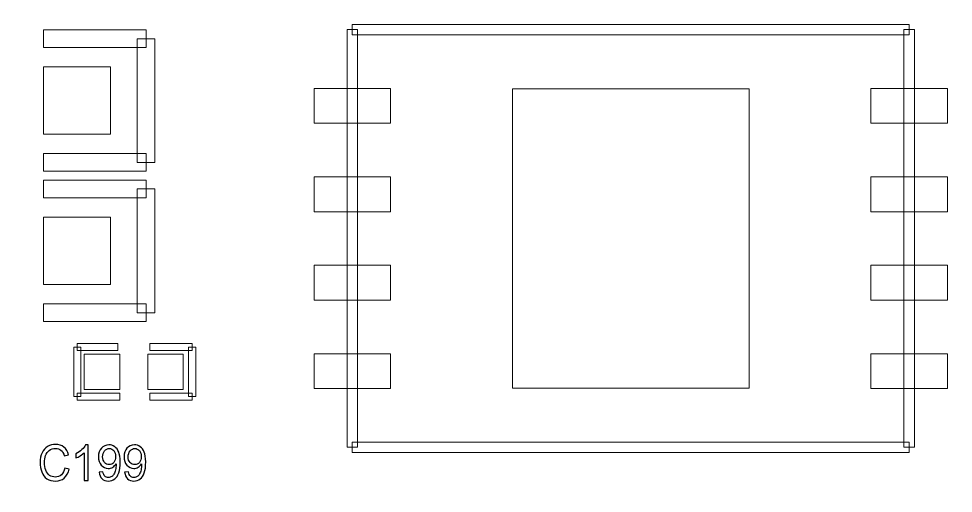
# Model space of a CAD drawing. Header units: millimetres. Extents: x -86 to 67, y -55 to 52.
# Drawn here: x 0.47 to 13.89, y 7.04 to 13.86 of the extents above; entities that cross this region are included whole.
import ezdxf

# ---------------------------------------------------------------- set-up
doc = ezdxf.new("R2010")
doc.units = ezdxf.units.MM
doc.header["$MEASUREMENT"] = 0
for name, color, linetype in [('BG_OUTLINE', 7, 'Continuous'), ('PG_SILKSCREEN_TOP', 7, 'Continuous'), ('PIN_TOP', 7, 'Continuous'), ('RD_SILKSCREEN_TOP', 7, 'Continuous')]:
    doc.layers.add(name, color=color, linetype=linetype)

msp = doc.modelspace()

# ---------------------------------------------------------------- linework, layer by layer
at = {"layer": 'BG_OUTLINE', "color": 3, "lineweight": 9}
msp.add_open_spline([(-60.0926, 34.7331), (-60.0926, 34.7331), (63.7724, 34.7331), (63.7724, 34.7331), (63.7724, 34.7331), (64.585, 34.7336), (65.3646, 34.4113), (65.9396, 33.837), (65.9396, 33.837), (66.5146, 33.2627), (66.8379, 32.4797), (66.8384, 31.667), (66.8384, 31.667), (66.8384, 31.667), (66.8412, -52.28), (66.8412, -52.28), (66.8412, -52.28), (66.8412, -52.28), (66.8384, -52.1933), (66.8384, -52.1933), (66.8384, -52.1933), (66.8389, -53.006), (66.5166, -53.7856), (65.9424, -54.3606), (65.9424, -54.3606), (65.3681, -54.9356), (64.585, -55.2589), (63.7724, -55.2594), (63.7724, -55.2594), (63.7724, -55.2594), (-60.1869, -55.2594), (-60.1869, -55.2594), (-60.1869, -55.2594), (-60.1869, -55.2594), (-60.0853, -55.2518), (-60.0853, -55.2518), (-60.0853, -55.2518), (-60.8979, -55.2523), (-61.6775, -54.9299), (-62.2525, -54.3557), (-62.2525, -54.3557), (-62.8275, -53.7814), (-63.1508, -52.9984), (-63.1513, -52.1857), (-63.1513, -52.1857), (-63.1513, -52.1857), (-63.1587, 31.667), (-63.1587, 31.667), (-63.1587, 31.667), (-63.1592, 32.4797), (-62.8369, 33.2593), (-62.2626, 33.8343), (-62.2626, 33.8343), (-61.6883, 34.4093), (-60.9053, 34.7326), (-60.0926, 34.7331)], degree=3, knots=[0, 0, 0, 0, 0.0714286, 0.0714286, 0.0714286, 0.0714286, 0.1428571, 0.1428571, 0.1428571, 0.1428571, 0.2142857, 0.2142857, 0.2142857, 0.2142857, 0.2857143, 0.2857143, 0.2857143, 0.2857143, 0.3571429, 0.3571429, 0.3571429, 0.3571429, 0.4285714, 0.4285714, 0.4285714, 0.4285714, 0.5, 0.5, 0.5, 0.5, 0.5714286, 0.5714286, 0.5714286, 0.5714286, 0.6428571, 0.6428571, 0.6428571, 0.6428571, 0.7142857, 0.7142857, 0.7142857, 0.7142857, 0.7857143, 0.7857143, 0.7857143, 0.7857143, 0.8571429, 0.8571429, 0.8571429, 0.8571429, 0.9285714, 0.9285714, 0.9285714, 0.9285714, 1, 1, 1, 1], dxfattribs=at)
at = {"layer": 'PG_SILKSCREEN_TOP', "color": 6, "lineweight": 9}
for points in [[(2.2971, 13.7016), (2.2971, 13.7016), (2.2971, 13.4476), (2.2971, 13.4476), (2.2971, 13.4476), (2.2971, 13.4476), (0.8239, 13.4476), (0.8239, 13.4476), (0.8239, 13.4476), (0.8239, 13.4476), (0.8239, 13.7016), (0.8239, 13.7016), (0.8239, 13.7016), (0.8239, 13.7016), (2.2971, 13.7016), (2.2971, 13.7016)], [(5.1843, 13.7044), (5.1843, 13.7044), (5.3367, 13.7044), (5.3367, 13.7044), (5.3367, 13.7044), (5.3367, 13.7044), (5.3367, 7.7044), (5.3367, 7.7044), (5.3367, 7.7044), (5.3367, 7.7044), (5.1843, 7.7044), (5.1843, 7.7044), (5.1843, 7.7044), (5.1843, 7.7044), (5.1843, 13.7044), (5.1843, 13.7044)], [(13.2605, 13.7806), (13.2605, 13.7806), (13.2605, 13.6282), (13.2605, 13.6282), (13.2605, 13.6282), (13.2605, 13.6282), (5.2605, 13.6282), (5.2605, 13.6282), (5.2605, 13.6282), (5.2605, 13.6282), (5.2605, 13.7806), (5.2605, 13.7806), (5.2605, 13.7806), (5.2605, 13.7806), (13.2605, 13.7806), (13.2605, 13.7806)], [(13.3367, 7.7044), (13.3367, 7.7044), (13.1843, 7.7044), (13.1843, 7.7044), (13.1843, 7.7044), (13.1843, 7.7044), (13.1843, 13.7044), (13.1843, 13.7044), (13.1843, 13.7044), (13.1843, 13.7044), (13.3367, 13.7044), (13.3367, 13.7044), (13.3367, 13.7044), (13.3367, 13.7044), (13.3367, 7.7044), (13.3367, 7.7044)], [(2.4241, 11.7966), (2.4241, 11.7966), (2.1701, 11.7966), (2.1701, 11.7966), (2.1701, 11.7966), (2.1701, 11.7966), (2.1701, 13.5746), (2.1701, 13.5746), (2.1701, 13.5746), (2.1701, 13.5746), (2.4241, 13.5746), (2.4241, 13.5746), (2.4241, 13.5746), (2.4241, 13.5746), (2.4241, 11.7966), (2.4241, 11.7966)], [(0.8239, 11.6696), (0.8239, 11.6696), (0.8239, 11.9236), (0.8239, 11.9236), (0.8239, 11.9236), (0.8239, 11.9236), (2.2971, 11.9236), (2.2971, 11.9236), (2.2971, 11.9236), (2.2971, 11.9236), (2.2971, 11.6696), (2.2971, 11.6696), (2.2971, 11.6696), (2.2971, 11.6696), (0.8239, 11.6696), (0.8239, 11.6696)], [(2.2971, 11.5426), (2.2971, 11.5426), (2.2971, 11.2886), (2.2971, 11.2886), (2.2971, 11.2886), (2.2971, 11.2886), (0.8239, 11.2886), (0.8239, 11.2886), (0.8239, 11.2886), (0.8239, 11.2886), (0.8239, 11.5426), (0.8239, 11.5426), (0.8239, 11.5426), (0.8239, 11.5426), (2.2971, 11.5426), (2.2971, 11.5426)], [(2.4241, 9.6376), (2.4241, 9.6376), (2.1701, 9.6376), (2.1701, 9.6376), (2.1701, 9.6376), (2.1701, 9.6376), (2.1701, 11.4156), (2.1701, 11.4156), (2.1701, 11.4156), (2.1701, 11.4156), (2.4241, 11.4156), (2.4241, 11.4156), (2.4241, 11.4156), (2.4241, 11.4156), (2.4241, 9.6376), (2.4241, 9.6376)], [(0.8239, 9.5106), (0.8239, 9.5106), (0.8239, 9.7646), (0.8239, 9.7646), (0.8239, 9.7646), (0.8239, 9.7646), (2.2971, 9.7646), (2.2971, 9.7646), (2.2971, 9.7646), (2.2971, 9.7646), (2.2971, 9.5106), (2.2971, 9.5106), (2.2971, 9.5106), (2.2971, 9.5106), (0.8239, 9.5106), (0.8239, 9.5106)], [(1.3599, 8.4337), (1.3599, 8.4337), (1.2583, 8.4337), (1.2583, 8.4337), (1.2583, 8.4337), (1.2583, 8.4337), (1.2583, 9.1449), (1.2583, 9.1449), (1.2583, 9.1449), (1.2583, 9.1449), (1.3599, 9.1449), (1.3599, 9.1449), (1.3599, 9.1449), (1.3599, 9.1449), (1.3599, 8.4337), (1.3599, 8.4337)], [(1.3091, 9.0941), (1.3091, 9.0941), (1.3091, 9.1957), (1.3091, 9.1957), (1.3091, 9.1957), (1.3091, 9.1957), (1.8933, 9.1957), (1.8933, 9.1957), (1.8933, 9.1957), (1.8933, 9.1957), (1.8933, 9.0941), (1.8933, 9.0941), (1.8933, 9.0941), (1.8933, 9.0941), (1.3091, 9.0941), (1.3091, 9.0941)], [(2.9601, 9.1957), (2.9601, 9.1957), (2.9601, 9.0941), (2.9601, 9.0941), (2.9601, 9.0941), (2.9601, 9.0941), (2.3505, 9.0941), (2.3505, 9.0941), (2.3505, 9.0941), (2.3505, 9.0941), (2.3505, 9.1957), (2.3505, 9.1957), (2.3505, 9.1957), (2.3505, 9.1957), (2.9601, 9.1957), (2.9601, 9.1957)], [(3.0109, 8.4337), (3.0109, 8.4337), (2.9093, 8.4337), (2.9093, 8.4337), (2.9093, 8.4337), (2.9093, 8.4337), (2.9093, 9.1449), (2.9093, 9.1449), (2.9093, 9.1449), (2.9093, 9.1449), (3.0109, 9.1449), (3.0109, 9.1449), (3.0109, 9.1449), (3.0109, 9.1449), (3.0109, 8.4337), (3.0109, 8.4337)], [(1.9187, 8.4845), (1.9187, 8.4845), (1.9187, 8.3829), (1.9187, 8.3829), (1.9187, 8.3829), (1.9187, 8.3829), (1.3091, 8.3829), (1.3091, 8.3829), (1.3091, 8.3829), (1.3091, 8.3829), (1.3091, 8.4845), (1.3091, 8.4845), (1.3091, 8.4845), (1.3091, 8.4845), (1.9187, 8.4845), (1.9187, 8.4845)], [(2.9601, 8.4845), (2.9601, 8.4845), (2.9601, 8.3829), (2.9601, 8.3829), (2.9601, 8.3829), (2.9601, 8.3829), (2.3505, 8.3829), (2.3505, 8.3829), (2.3505, 8.3829), (2.3505, 8.3829), (2.3505, 8.4845), (2.3505, 8.4845), (2.3505, 8.4845), (2.3505, 8.4845), (2.9601, 8.4845), (2.9601, 8.4845)], [(5.2605, 7.6282), (5.2605, 7.6282), (5.2605, 7.7806), (5.2605, 7.7806), (5.2605, 7.7806), (5.2605, 7.7806), (13.2605, 7.7806), (13.2605, 7.7806), (13.2605, 7.7806), (13.2605, 7.7806), (13.2605, 7.6282), (13.2605, 7.6282), (13.2605, 7.6282), (13.2605, 7.6282), (5.2605, 7.6282), (5.2605, 7.6282)]]:
    msp.add_open_spline(points, degree=3, knots=[0, 0, 0, 0, 0.25, 0.25, 0.25, 0.25, 0.5, 0.5, 0.5, 0.5, 0.75, 0.75, 0.75, 0.75, 1, 1, 1, 1], dxfattribs=at)
at = {"layer": 'PIN_TOP', "lineweight": 9}
for points in [[(1.7891, 13.1682), (1.7891, 13.1682), (1.7891, 12.203), (1.7891, 12.203), (1.7891, 12.203), (1.7891, 12.203), (0.8239, 12.203), (0.8239, 12.203), (0.8239, 12.203), (0.8239, 12.203), (0.8239, 13.1682), (0.8239, 13.1682), (0.8239, 13.1682), (0.8239, 13.1682), (1.7891, 13.1682), (1.7891, 13.1682)], [(5.8106, 12.8594), (5.8106, 12.8594), (5.8106, 12.3595), (5.8106, 12.3595), (5.8106, 12.3595), (5.8106, 12.3595), (4.7105, 12.3595), (4.7105, 12.3595), (4.7105, 12.3595), (4.7105, 12.3595), (4.7105, 12.8594), (4.7105, 12.8594), (4.7105, 12.8594), (4.7105, 12.8594), (5.8106, 12.8594), (5.8106, 12.8594)], [(10.9606, 12.8544), (10.9606, 12.8544), (10.9606, 8.5544), (10.9606, 8.5544), (10.9606, 8.5544), (10.9606, 8.5544), (7.5605, 8.5544), (7.5605, 8.5544), (7.5605, 8.5544), (7.5605, 8.5544), (7.5605, 12.8544), (7.5605, 12.8544), (7.5605, 12.8544), (7.5605, 12.8544), (10.9606, 12.8544), (10.9606, 12.8544)], [(13.8106, 12.8594), (13.8106, 12.8594), (13.8106, 12.3595), (13.8106, 12.3595), (13.8106, 12.3595), (13.8106, 12.3595), (12.7105, 12.3595), (12.7105, 12.3595), (12.7105, 12.3595), (12.7105, 12.3595), (12.7105, 12.8594), (12.7105, 12.8594), (12.7105, 12.8594), (12.7105, 12.8594), (13.8106, 12.8594), (13.8106, 12.8594)], [(5.8106, 11.5894), (5.8106, 11.5894), (5.8106, 11.0895), (5.8106, 11.0895), (5.8106, 11.0895), (5.8106, 11.0895), (4.7105, 11.0895), (4.7105, 11.0895), (4.7105, 11.0895), (4.7105, 11.0895), (4.7105, 11.5894), (4.7105, 11.5894), (4.7105, 11.5894), (4.7105, 11.5894), (5.8106, 11.5894), (5.8106, 11.5894)], [(13.8106, 11.5894), (13.8106, 11.5894), (13.8106, 11.0895), (13.8106, 11.0895), (13.8106, 11.0895), (13.8106, 11.0895), (12.7105, 11.0895), (12.7105, 11.0895), (12.7105, 11.0895), (12.7105, 11.0895), (12.7105, 11.5894), (12.7105, 11.5894), (12.7105, 11.5894), (12.7105, 11.5894), (13.8106, 11.5894), (13.8106, 11.5894)], [(1.7891, 11.0092), (1.7891, 11.0092), (1.7891, 10.044), (1.7891, 10.044), (1.7891, 10.044), (1.7891, 10.044), (0.8239, 10.044), (0.8239, 10.044), (0.8239, 10.044), (0.8239, 10.044), (0.8239, 11.0092), (0.8239, 11.0092), (0.8239, 11.0092), (0.8239, 11.0092), (1.7891, 11.0092), (1.7891, 11.0092)], [(5.8106, 10.3194), (5.8106, 10.3194), (5.8106, 9.8195), (5.8106, 9.8195), (5.8106, 9.8195), (5.8106, 9.8195), (4.7105, 9.8195), (4.7105, 9.8195), (4.7105, 9.8195), (4.7105, 9.8195), (4.7105, 10.3194), (4.7105, 10.3194), (4.7105, 10.3194), (4.7105, 10.3194), (5.8106, 10.3194), (5.8106, 10.3194)], [(13.8106, 10.3194), (13.8106, 10.3194), (13.8106, 9.8195), (13.8106, 9.8195), (13.8106, 9.8195), (13.8106, 9.8195), (12.7105, 9.8195), (12.7105, 9.8195), (12.7105, 9.8195), (12.7105, 9.8195), (12.7105, 10.3194), (12.7105, 10.3194), (12.7105, 10.3194), (12.7105, 10.3194), (13.8106, 10.3194), (13.8106, 10.3194)], [(1.9187, 9.0433), (1.9187, 9.0433), (1.9187, 8.5353), (1.9187, 8.5353), (1.9187, 8.5353), (1.9187, 8.5353), (1.4107, 8.5353), (1.4107, 8.5353), (1.4107, 8.5353), (1.4107, 8.5353), (1.4107, 9.0433), (1.4107, 9.0433), (1.4107, 9.0433), (1.4107, 9.0433), (1.9187, 9.0433), (1.9187, 9.0433)], [(2.8331, 9.0433), (2.8331, 9.0433), (2.8331, 8.5353), (2.8331, 8.5353), (2.8331, 8.5353), (2.8331, 8.5353), (2.3251, 8.5353), (2.3251, 8.5353), (2.3251, 8.5353), (2.3251, 8.5353), (2.3251, 9.0433), (2.3251, 9.0433), (2.3251, 9.0433), (2.3251, 9.0433), (2.8331, 9.0433), (2.8331, 9.0433)], [(5.8106, 9.0494), (5.8106, 9.0494), (5.8106, 8.5495), (5.8106, 8.5495), (5.8106, 8.5495), (5.8106, 8.5495), (4.7105, 8.5495), (4.7105, 8.5495), (4.7105, 8.5495), (4.7105, 8.5495), (4.7105, 9.0494), (4.7105, 9.0494), (4.7105, 9.0494), (4.7105, 9.0494), (5.8106, 9.0494), (5.8106, 9.0494)], [(13.8106, 9.0494), (13.8106, 9.0494), (13.8106, 8.5495), (13.8106, 8.5495), (13.8106, 8.5495), (13.8106, 8.5495), (12.7105, 8.5495), (12.7105, 8.5495), (12.7105, 8.5495), (12.7105, 8.5495), (12.7105, 9.0494), (12.7105, 9.0494), (12.7105, 9.0494), (12.7105, 9.0494), (13.8106, 9.0494), (13.8106, 9.0494)]]:
    msp.add_open_spline(points, degree=3, knots=[0, 0, 0, 0, 0.25, 0.25, 0.25, 0.25, 0.5, 0.5, 0.5, 0.5, 0.75, 0.75, 0.75, 0.75, 1, 1, 1, 1], dxfattribs=at)
at = {"layer": 'RD_SILKSCREEN_TOP', "color": 8}
for points, knots in [([(1.1308, 7.4072), (1.1308, 7.4072), (1.1934, 7.3901), (1.1934, 7.3901), (1.1934, 7.3901), (1.1803, 7.3349), (1.1566, 7.2927), (1.1227, 7.2635), (1.1227, 7.2635), (1.0886, 7.2345), (1.0469, 7.22), (0.9976, 7.22), (0.9976, 7.22), (0.9467, 7.22), (0.9053, 7.2312), (0.8733, 7.2535), (0.8733, 7.2535), (0.8414, 7.2759), (0.8171, 7.3082), (0.8004, 7.3506), (0.8004, 7.3506), (0.7838, 7.393), (0.7755, 7.4385), (0.7755, 7.4871), (0.7755, 7.4871), (0.7755, 7.5401), (0.7848, 7.5863), (0.8037, 7.6258), (0.8037, 7.6258), (0.8225, 7.6653), (0.8493, 7.6952), (0.884, 7.7158), (0.884, 7.7158), (0.9187, 7.7363), (0.9569, 7.7465), (0.9986, 7.7465), (0.9986, 7.7465), (1.046, 7.7465), (1.0857, 7.7335), (1.1179, 7.7076), (1.1179, 7.7076), (1.1501, 7.6816), (1.1726, 7.6452), (1.1852, 7.5982), (1.1852, 7.5982), (1.1852, 7.5982), (1.1238, 7.5825), (1.1238, 7.5825), (1.1238, 7.5825), (1.1127, 7.6196), (1.0969, 7.6465), (1.076, 7.6635), (1.076, 7.6635), (1.0552, 7.6804), (1.029, 7.6888), (0.9973, 7.6888), (0.9973, 7.6888), (0.961, 7.6888), (0.9307, 7.6795), (0.9063, 7.6608), (0.9063, 7.6608), (0.8818, 7.6419), (0.8647, 7.6168), (0.8549, 7.5851), (0.8549, 7.5851), (0.8449, 7.5536), (0.84, 7.521), (0.84, 7.4875), (0.84, 7.4875), (0.84, 7.4441), (0.8459, 7.4064), (0.8575, 7.374), (0.8575, 7.374), (0.8693, 7.3418), (0.8875, 7.3176), (0.9122, 7.3016), (0.9122, 7.3016), (0.9369, 7.2856), (0.9637, 7.2777), (0.9926, 7.2777), (0.9926, 7.2777), (1.0276, 7.2777), (1.0572, 7.2886), (1.0815, 7.3103), (1.0815, 7.3103), (1.1059, 7.3321), (1.1222, 7.3644), (1.1308, 7.4072)], [0, 0, 0, 0, 0.0454545, 0.0454545, 0.0454545, 0.0454545, 0.0909091, 0.0909091, 0.0909091, 0.0909091, 0.1363636, 0.1363636, 0.1363636, 0.1363636, 0.1818182, 0.1818182, 0.1818182, 0.1818182, 0.2272727, 0.2272727, 0.2272727, 0.2272727, 0.2727273, 0.2727273, 0.2727273, 0.2727273, 0.3181818, 0.3181818, 0.3181818, 0.3181818, 0.3636364, 0.3636364, 0.3636364, 0.3636364, 0.4090909, 0.4090909, 0.4090909, 0.4090909, 0.4545455, 0.4545455, 0.4545455, 0.4545455, 0.5, 0.5, 0.5, 0.5, 0.5454545, 0.5454545, 0.5454545, 0.5454545, 0.5909091, 0.5909091, 0.5909091, 0.5909091, 0.6363636, 0.6363636, 0.6363636, 0.6363636, 0.6818182, 0.6818182, 0.6818182, 0.6818182, 0.7272727, 0.7272727, 0.7272727, 0.7272727, 0.7727273, 0.7727273, 0.7727273, 0.7727273, 0.8181818, 0.8181818, 0.8181818, 0.8181818, 0.8636364, 0.8636364, 0.8636364, 0.8636364, 0.9090909, 0.9090909, 0.9090909, 0.9090909, 0.9545455, 0.9545455, 0.9545455, 0.9545455, 1, 1, 1, 1]), ([(1.4655, 7.2287), (1.4655, 7.2287), (1.4075, 7.2287), (1.4075, 7.2287), (1.4075, 7.2287), (1.4075, 7.2287), (1.4075, 7.627), (1.4075, 7.627), (1.4075, 7.627), (1.3935, 7.6126), (1.3752, 7.5983), (1.3526, 7.5839), (1.3526, 7.5839), (1.3298, 7.5696), (1.3094, 7.5588), (1.2914, 7.5517), (1.2914, 7.5517), (1.2914, 7.5517), (1.2914, 7.612), (1.2914, 7.612), (1.2914, 7.612), (1.3239, 7.6285), (1.3523, 7.6484), (1.3765, 7.6718), (1.3765, 7.6718), (1.4008, 7.6952), (1.418, 7.7179), (1.4281, 7.7399), (1.4281, 7.7399), (1.4281, 7.7399), (1.4655, 7.7399), (1.4655, 7.7399), (1.4655, 7.7399), (1.4655, 7.7399), (1.4655, 7.2287), (1.4655, 7.2287)], [0, 0, 0, 0, 0.1111111, 0.1111111, 0.1111111, 0.1111111, 0.2222222, 0.2222222, 0.2222222, 0.2222222, 0.3333333, 0.3333333, 0.3333333, 0.3333333, 0.4444444, 0.4444444, 0.4444444, 0.4444444, 0.5555556, 0.5555556, 0.5555556, 0.5555556, 0.6666667, 0.6666667, 0.6666667, 0.6666667, 0.7777778, 0.7777778, 0.7777778, 0.7777778, 0.8888889, 0.8888889, 0.8888889, 0.8888889, 1, 1, 1, 1]), ([(1.6229, 7.3464), (1.6229, 7.3464), (1.6787, 7.352), (1.6787, 7.352), (1.6787, 7.352), (1.6835, 7.3238), (1.6925, 7.3033), (1.7057, 7.2905), (1.7057, 7.2905), (1.7191, 7.2778), (1.7361, 7.2714), (1.7571, 7.2714), (1.7571, 7.2714), (1.7749, 7.2714), (1.7905, 7.2758), (1.804, 7.2846), (1.804, 7.2846), (1.8174, 7.2934), (1.8284, 7.3052), (1.837, 7.3199), (1.837, 7.3199), (1.8457, 7.3346), (1.8528, 7.3545), (1.8587, 7.3794), (1.8587, 7.3794), (1.8643, 7.4044), (1.8673, 7.4299), (1.8673, 7.4558), (1.8673, 7.4558), (1.8673, 7.4585), (1.8672, 7.4628), (1.867, 7.4683), (1.867, 7.4683), (1.8553, 7.4485), (1.8396, 7.4322), (1.8195, 7.4199), (1.8195, 7.4199), (1.7993, 7.4074), (1.7775, 7.4013), (1.7542, 7.4013), (1.7542, 7.4013), (1.715, 7.4013), (1.6819, 7.4166), (1.6549, 7.4472), (1.6549, 7.4472), (1.6277, 7.4777), (1.6142, 7.5179), (1.6142, 7.5679), (1.6142, 7.5679), (1.6142, 7.6196), (1.6283, 7.6611), (1.6566, 7.6926), (1.6566, 7.6926), (1.6849, 7.7242), (1.7203, 7.7399), (1.7629, 7.7399), (1.7629, 7.7399), (1.7936, 7.7399), (1.8217, 7.7309), (1.8472, 7.7131), (1.8472, 7.7131), (1.8726, 7.6954), (1.892, 7.6699), (1.9052, 7.6369), (1.9052, 7.6369), (1.9184, 7.604), (1.9251, 7.5562), (1.9251, 7.4936), (1.9251, 7.4936), (1.9251, 7.4287), (1.9186, 7.3769), (1.9055, 7.3382), (1.9055, 7.3382), (1.8922, 7.2997), (1.8727, 7.2704), (1.8469, 7.2503), (1.8469, 7.2503), (1.8209, 7.2301), (1.7906, 7.22), (1.7557, 7.22), (1.7557, 7.22), (1.7187, 7.22), (1.6886, 7.2311), (1.6652, 7.2532), (1.6652, 7.2532), (1.6417, 7.2753), (1.6277, 7.3063), (1.6229, 7.3464)], [0, 0, 0, 0, 0.0454545, 0.0454545, 0.0454545, 0.0454545, 0.0909091, 0.0909091, 0.0909091, 0.0909091, 0.1363636, 0.1363636, 0.1363636, 0.1363636, 0.1818182, 0.1818182, 0.1818182, 0.1818182, 0.2272727, 0.2272727, 0.2272727, 0.2272727, 0.2727273, 0.2727273, 0.2727273, 0.2727273, 0.3181818, 0.3181818, 0.3181818, 0.3181818, 0.3636364, 0.3636364, 0.3636364, 0.3636364, 0.4090909, 0.4090909, 0.4090909, 0.4090909, 0.4545455, 0.4545455, 0.4545455, 0.4545455, 0.5, 0.5, 0.5, 0.5, 0.5454545, 0.5454545, 0.5454545, 0.5454545, 0.5909091, 0.5909091, 0.5909091, 0.5909091, 0.6363636, 0.6363636, 0.6363636, 0.6363636, 0.6818182, 0.6818182, 0.6818182, 0.6818182, 0.7272727, 0.7272727, 0.7272727, 0.7272727, 0.7727273, 0.7727273, 0.7727273, 0.7727273, 0.8181818, 0.8181818, 0.8181818, 0.8181818, 0.8636364, 0.8636364, 0.8636364, 0.8636364, 0.9090909, 0.9090909, 0.9090909, 0.9090909, 0.9545455, 0.9545455, 0.9545455, 0.9545455, 1, 1, 1, 1]), ([(1.8605, 7.5711), (1.8605, 7.6069), (1.8517, 7.6355), (1.834, 7.6565), (1.834, 7.6565), (1.8162, 7.6776), (1.7949, 7.6881), (1.7699, 7.6881), (1.7699, 7.6881), (1.7442, 7.6881), (1.7217, 7.6768), (1.7026, 7.6541), (1.7026, 7.6541), (1.6835, 7.6314), (1.6739, 7.602), (1.6739, 7.5659), (1.6739, 7.5659), (1.6739, 7.5334), (1.683, 7.5071), (1.7012, 7.4869), (1.7012, 7.4869), (1.7193, 7.4666), (1.7417, 7.4565), (1.7683, 7.4565), (1.7683, 7.4565), (1.7953, 7.4565), (1.8173, 7.4666), (1.8345, 7.4869), (1.8345, 7.4869), (1.8519, 7.5071), (1.8605, 7.5352), (1.8605, 7.5711)], [0, 0, 0, 0, 0.125, 0.125, 0.125, 0.125, 0.25, 0.25, 0.25, 0.25, 0.375, 0.375, 0.375, 0.375, 0.5, 0.5, 0.5, 0.5, 0.625, 0.625, 0.625, 0.625, 0.75, 0.75, 0.75, 0.75, 0.875, 0.875, 0.875, 0.875, 1, 1, 1, 1]), ([(1.9901, 7.3464), (1.9901, 7.3464), (2.0459, 7.352), (2.0459, 7.352), (2.0459, 7.352), (2.0507, 7.3238), (2.0597, 7.3033), (2.0729, 7.2905), (2.0729, 7.2905), (2.0863, 7.2778), (2.1033, 7.2714), (2.1243, 7.2714), (2.1243, 7.2714), (2.1421, 7.2714), (2.1577, 7.2758), (2.1712, 7.2846), (2.1712, 7.2846), (2.1846, 7.2934), (2.1956, 7.3052), (2.2042, 7.3199), (2.2042, 7.3199), (2.2129, 7.3346), (2.22, 7.3545), (2.2259, 7.3794), (2.2259, 7.3794), (2.2315, 7.4044), (2.2345, 7.4299), (2.2345, 7.4558), (2.2345, 7.4558), (2.2345, 7.4585), (2.2344, 7.4628), (2.2342, 7.4683), (2.2342, 7.4683), (2.2225, 7.4485), (2.2068, 7.4322), (2.1867, 7.4199), (2.1867, 7.4199), (2.1665, 7.4074), (2.1447, 7.4013), (2.1214, 7.4013), (2.1214, 7.4013), (2.0822, 7.4013), (2.0491, 7.4166), (2.0221, 7.4472), (2.0221, 7.4472), (1.9949, 7.4777), (1.9814, 7.5179), (1.9814, 7.5679), (1.9814, 7.5679), (1.9814, 7.6196), (1.9955, 7.6611), (2.0238, 7.6926), (2.0238, 7.6926), (2.0521, 7.7242), (2.0875, 7.7399), (2.1301, 7.7399), (2.1301, 7.7399), (2.1608, 7.7399), (2.1889, 7.7309), (2.2144, 7.7131), (2.2144, 7.7131), (2.2398, 7.6954), (2.2592, 7.6699), (2.2724, 7.6369), (2.2724, 7.6369), (2.2856, 7.604), (2.2923, 7.5562), (2.2923, 7.4936), (2.2923, 7.4936), (2.2923, 7.4287), (2.2858, 7.3769), (2.2727, 7.3382), (2.2727, 7.3382), (2.2594, 7.2997), (2.2399, 7.2704), (2.2141, 7.2503), (2.2141, 7.2503), (2.1881, 7.2301), (2.1578, 7.22), (2.1229, 7.22), (2.1229, 7.22), (2.0859, 7.22), (2.0558, 7.2311), (2.0324, 7.2532), (2.0324, 7.2532), (2.0089, 7.2753), (1.9949, 7.3063), (1.9901, 7.3464)], [0, 0, 0, 0, 0.0454545, 0.0454545, 0.0454545, 0.0454545, 0.0909091, 0.0909091, 0.0909091, 0.0909091, 0.1363636, 0.1363636, 0.1363636, 0.1363636, 0.1818182, 0.1818182, 0.1818182, 0.1818182, 0.2272727, 0.2272727, 0.2272727, 0.2272727, 0.2727273, 0.2727273, 0.2727273, 0.2727273, 0.3181818, 0.3181818, 0.3181818, 0.3181818, 0.3636364, 0.3636364, 0.3636364, 0.3636364, 0.4090909, 0.4090909, 0.4090909, 0.4090909, 0.4545455, 0.4545455, 0.4545455, 0.4545455, 0.5, 0.5, 0.5, 0.5, 0.5454545, 0.5454545, 0.5454545, 0.5454545, 0.5909091, 0.5909091, 0.5909091, 0.5909091, 0.6363636, 0.6363636, 0.6363636, 0.6363636, 0.6818182, 0.6818182, 0.6818182, 0.6818182, 0.7272727, 0.7272727, 0.7272727, 0.7272727, 0.7727273, 0.7727273, 0.7727273, 0.7727273, 0.8181818, 0.8181818, 0.8181818, 0.8181818, 0.8636364, 0.8636364, 0.8636364, 0.8636364, 0.9090909, 0.9090909, 0.9090909, 0.9090909, 0.9545455, 0.9545455, 0.9545455, 0.9545455, 1, 1, 1, 1]), ([(2.2277, 7.5711), (2.2277, 7.6069), (2.2189, 7.6355), (2.2012, 7.6565), (2.2012, 7.6565), (2.1834, 7.6776), (2.1621, 7.6881), (2.1371, 7.6881), (2.1371, 7.6881), (2.1114, 7.6881), (2.0889, 7.6768), (2.0698, 7.6541), (2.0698, 7.6541), (2.0507, 7.6314), (2.0411, 7.602), (2.0411, 7.5659), (2.0411, 7.5659), (2.0411, 7.5334), (2.0502, 7.5071), (2.0684, 7.4869), (2.0684, 7.4869), (2.0865, 7.4666), (2.1089, 7.4565), (2.1355, 7.4565), (2.1355, 7.4565), (2.1625, 7.4565), (2.1845, 7.4666), (2.2017, 7.4869), (2.2017, 7.4869), (2.2191, 7.5071), (2.2277, 7.5352), (2.2277, 7.5711)], [0, 0, 0, 0, 0.125, 0.125, 0.125, 0.125, 0.25, 0.25, 0.25, 0.25, 0.375, 0.375, 0.375, 0.375, 0.5, 0.5, 0.5, 0.5, 0.625, 0.625, 0.625, 0.625, 0.75, 0.75, 0.75, 0.75, 0.875, 0.875, 0.875, 0.875, 1, 1, 1, 1])]:
    msp.add_open_spline(points, degree=3, knots=knots, dxfattribs=at)

doc.saveas('drawing.dxf')
